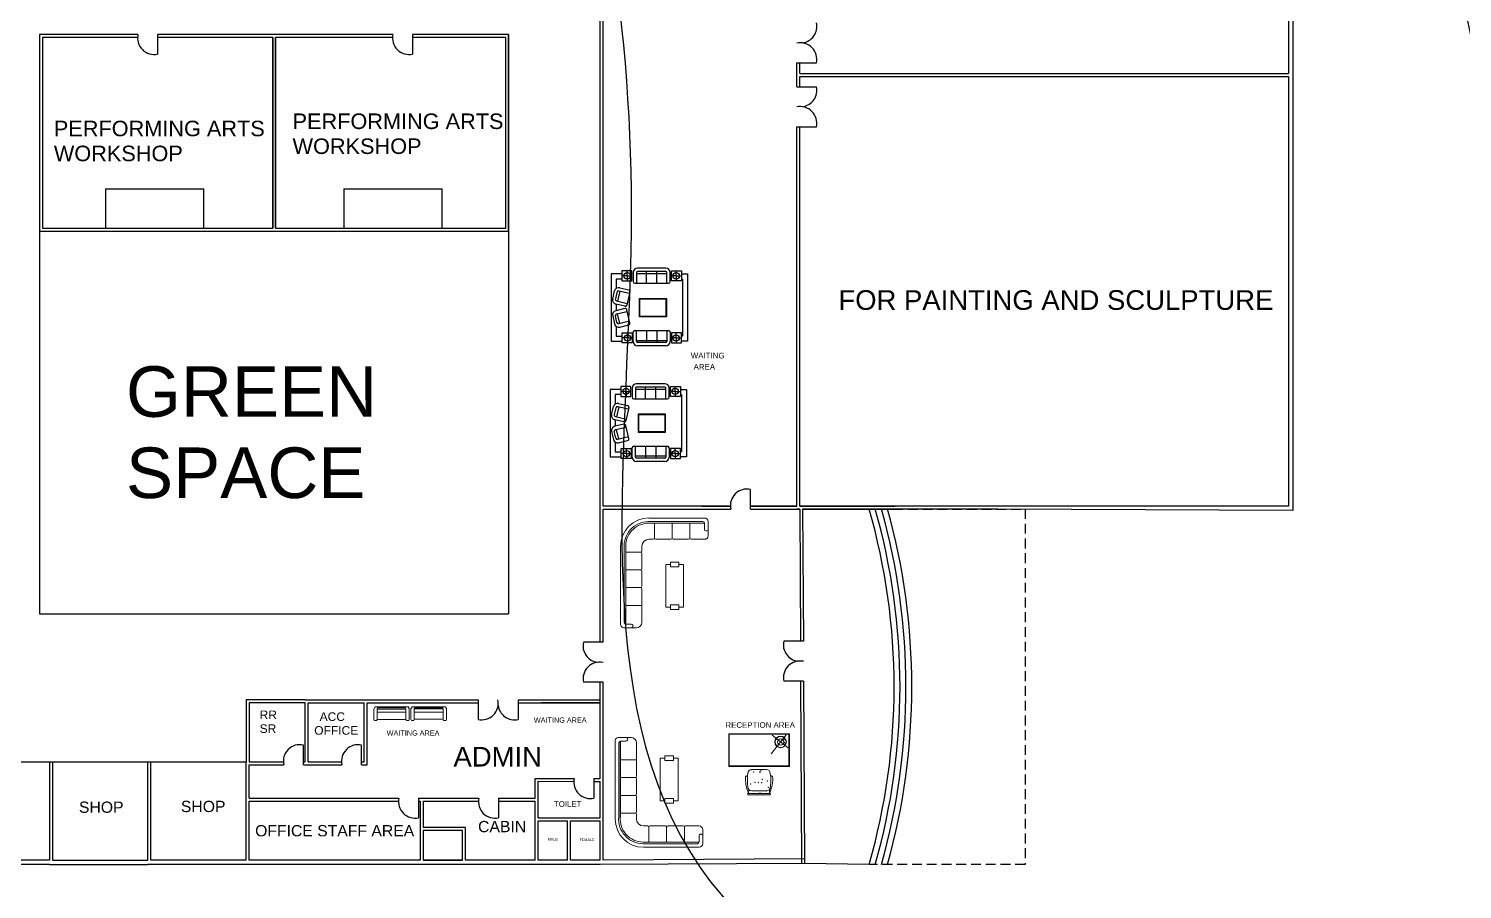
# Model space of a CAD drawing. Header units: millimetres. Extents: x 586 to 1010, y 369 to 668.
# Drawn here: x 720 to 792.9, y 443.1 to 486.9 of the extents above; entities that cross this region are included whole.
import ezdxf

# ---------------------------------------------------------------- set-up
doc = ezdxf.new("R2010")
doc.units = ezdxf.units.MM
doc.linetypes.add('DASHED', pattern=[0.75, 0.5, -0.25])
doc.layers.add('finiture', color=7, linetype='Continuous', lineweight=20)
doc.styles.get("Standard").update_dxf_attribs({"font": 'arial.ttf'})

msp = doc.modelspace()

# ---------------------------------------------------------------- linework, layer by layer
at = {"lineweight": 25}
for p, q in [((749.014, 462.586), (749.014, 504.586)), ((784.014, 502.254), (784.014, 484.586)), ((784.244, 502.268), (784.244, 462.356)), ((749.164, 472.586), (749.164, 489.902)), ((720.514, 486.574), (720.514, 457.113)), ((726.514, 486.574), (726.514, 485.574)), ((732.364, 481.83), (732.364, 486.424)), ((732.514, 481.83), (732.514, 486.424)), ((739.475, 486.574), (739.475, 485.574)), ((744.364, 486.574), (744.364, 457.113)), ((759.014, 484.586), (759.014, 485.124)), ((759.014, 485.124), (760.014, 485.124)), ((759.164, 484.586), (759.164, 485.124)), ((759.014, 483.91), (759.014, 484.586)), ((759.164, 484.586), (784.014, 484.586)), ((759.164, 483.91), (759.164, 484.436)), ((759.164, 484.436), (784.014, 484.436)), ((784.014, 484.436), (784.014, 462.586)), ((759.014, 483.91), (760.014, 483.91)), ((759.014, 462.586), (759.014, 481.877)), ((759.014, 481.877), (760.014, 481.877)), ((759.164, 462.586), (759.164, 481.877)), ((731.014, 476.574), (734.014, 476.574)), ((749.014, 462.586), (749.014, 472.586)), ((749.164, 462.586), (749.164, 472.586)), ((749.164, 462.586), (749.164, 472.586)), ((756.659, 462.436), (756.659, 463.436)), ((749.014, 455.66), (749.014, 462.586)), ((754.164, 462.586), (749.164, 462.586)), ((749.164, 462.436), (755.659, 462.436)), ((749.164, 455.66), (749.164, 462.436)), ((755.64, 462.586), (754.164, 462.586)), ((754.164, 462.586), (755.64, 462.586)), ((759.014, 462.586), (756.659, 462.586)), ((756.659, 462.586), (759.014, 462.586)), ((756.659, 462.436), (759.164, 462.436)), ((759.164, 462.436), (759.014, 462.436)), ((784.014, 462.586), (759.164, 462.586)), ((759.164, 462.586), (764.014, 462.586)), ((759.164, 462.436), (759.201, 455.716)), ((759.314, 462.437), (759.351, 455.716)), ((764.164, 462.436), (759.314, 462.436)), ((759.314, 462.436), (764.014, 462.436)), ((759.314, 462.436), (762.314, 462.436)), ((769.238, 462.436), (764.164, 462.436)), ((764.364, 462.437), (764.364, 462.436)), ((784.245, 462.356), (769.238, 462.436)), ((720.514, 457.113), (744.364, 457.113)), ((749.164, 455.66), (748.164, 455.66)), ((759.351, 455.716), (758.351, 455.716)), ((749.164, 453.626), (748.164, 453.626)), ((749.014, 449.586), (749.014, 453.626)), ((749.164, 444.586), (749.164, 453.626)), ((759.363, 453.688), (758.351, 453.683)), ((759.213, 453.683), (759.264, 444.413)), ((759.363, 453.688), (759.414, 444.413)), ((734.014, 452.736), (731.014, 452.736)), ((731.014, 452.736), (731.014, 449.586)), ((734.014, 452.736), (742.808, 452.736)), ((742.808, 452.736), (742.808, 451.736)), ((744.842, 452.736), (749.014, 452.736)), ((744.842, 452.736), (744.842, 451.736)), ((734.014, 452.586), (731.164, 452.586)), ((731.164, 452.586), (731.164, 449.586)), ((734.014, 449.586), (734.014, 452.586)), ((734.164, 449.586), (734.164, 452.586)), ((734.164, 452.586), (737.014, 452.586)), ((737.014, 449.586), (737.014, 452.586)), ((737.014, 452.586), (737.014, 452.586)), ((737.164, 452.586), (742.808, 452.586)), ((737.164, 449.436), (737.164, 452.586)), ((744.842, 452.586), (746.014, 452.586)), ((746.014, 452.586), (749.014, 452.586)), ((749.014, 452.586), (746.014, 452.586)), ((733.926, 449.436), (733.926, 450.436)), ((736.888, 449.436), (736.888, 450.436)), ((716.014, 449.586), (731.014, 449.586)), ((721.014, 449.586), (721.014, 444.586)), ((721.014, 449.586), (721.164, 449.586)), ((721.164, 449.586), (721.164, 444.586)), ((726.014, 444.586), (726.014, 449.586)), ((726.014, 449.586), (726.164, 449.586)), ((726.164, 444.586), (726.164, 449.586)), ((731.014, 447.586), (731.014, 449.586)), ((731.164, 449.586), (732.906, 449.586)), ((731.164, 447.736), (731.164, 449.436)), ((731.164, 449.436), (732.926, 449.436)), ((733.926, 449.586), (734.014, 449.586)), ((733.926, 449.436), (734.014, 449.436)), ((734.014, 449.436), (735.888, 449.436)), ((734.164, 449.586), (735.868, 449.586)), ((736.888, 449.586), (737.014, 449.586)), ((736.888, 449.436), (737.164, 449.436)), ((749.014, 448.736), (749.014, 449.586)), ((745.714, 447.736), (745.714, 448.736)), ((745.714, 448.736), (747.701, 448.736)), ((745.864, 446.727), (745.864, 448.597)), ((745.864, 448.597), (747.682, 448.591)), ((748.701, 448.736), (749.015, 448.736)), ((748.701, 448.736), (748.701, 447.736)), ((748.701, 448.587), (749.014, 448.586)), ((749.014, 447.586), (749.014, 448.586)), ((749.164, 447.742), (749.164, 448.742)), ((731.164, 447.736), (736.014, 447.736)), ((736.014, 447.736), (738.785, 447.736)), ((739.785, 447.736), (742.849, 447.736)), ((739.785, 447.736), (739.785, 446.736)), ((743.849, 447.736), (743.849, 446.736)), ((743.849, 447.736), (745.714, 447.736)), ((731.014, 444.586), (731.014, 447.586)), ((731.164, 444.586), (731.164, 447.586)), ((731.164, 447.586), (736.014, 447.586)), ((736.014, 447.586), (738.766, 447.586)), ((739.785, 447.586), (739.864, 447.586)), ((739.864, 447.586), (739.864, 444.586)), ((740.014, 447.586), (742.83, 447.586)), ((740.014, 447.586), (740.014, 446.236)), ((743.849, 447.586), (745.714, 447.586)), ((745.714, 444.581), (745.714, 447.586)), ((749.014, 446.736), (749.014, 447.586)), ((749.164, 444.587), (749.164, 447.592)), ((742.164, 446.238), (740.014, 446.236)), ((742.164, 444.586), (742.164, 446.238)), ((745.864, 446.727), (747.364, 446.731)), ((745.864, 444.581), (745.864, 446.581)), ((745.864, 446.581), (747.364, 446.581)), ((747.364, 446.731), (749.014, 446.736)), ((747.364, 444.586), (747.364, 446.581)), ((747.514, 444.586), (747.514, 446.586)), ((747.514, 446.586), (749.014, 446.586)), ((749.014, 444.586), (749.014, 446.586)), ((740.014, 446.086), (740.014, 444.586)), ((742.014, 446.086), (740.014, 446.086)), ((742.014, 444.586), (742.014, 446.086)), ((721.014, 444.586), (716.014, 444.586)), ((721.014, 444.356), (716.014, 444.356)), ((721.014, 444.356), (726.014, 444.356)), ((721.164, 444.586), (726.014, 444.586)), ((731.014, 444.356), (726.014, 444.356)), ((731.014, 444.586), (726.164, 444.586)), ((736.014, 444.356), (731.014, 444.356)), ((736.014, 444.586), (731.164, 444.586)), ((739.864, 444.586), (736.014, 444.586)), ((746.014, 444.356), (736.014, 444.356)), ((739.864, 444.586), (737.014, 444.586)), ((742.014, 444.586), (740.014, 444.586)), ((742.014, 444.586), (740.014, 444.586)), ((740.014, 444.586), (742.014, 444.586)), ((744.014, 444.586), (742.164, 444.586)), ((744.014, 444.586), (742.164, 444.586)), ((744.164, 444.586), (742.164, 444.586)), ((745.714, 444.586), (744.164, 444.586)), ((745.714, 444.586), (744.164, 444.586)), ((747.364, 444.586), (745.864, 444.586)), ((746.014, 444.586), (745.864, 444.586)), ((747.364, 444.586), (746.014, 444.586)), ((749.014, 444.356), (746.014, 444.356)), ((749.014, 444.586), (747.514, 444.586)), ((749.014, 444.586), (747.514, 444.586)), ((749.014, 444.586), (747.514, 444.586)), ((759.414, 444.413), (749.016, 444.356)), ((759.413, 444.644), (749.164, 444.587)), ((762.697, 444.366), (759.414, 444.413))]:
    msp.add_line(p, q, dxfattribs=at)
for p, q in [((723.861, 478.724), (723.861, 476.724)), ((723.861, 478.724), (728.861, 478.724)), ((728.861, 476.724), (728.861, 478.724)), ((735.976, 478.724), (735.976, 476.724)), ((735.976, 478.724), (740.976, 478.724)), ((740.976, 476.724), (740.976, 478.724)), ((752.364, 474.689), (750.91, 474.689)), ((750.12, 474.392), (749.579, 474.392)), ((749.579, 474.392), (749.579, 470.972)), ((750.12, 474.136), (749.836, 474.136)), ((749.836, 474.136), (749.836, 473.682)), ((750.633, 474.553), (750.12, 474.553)), ((750.12, 474.553), (750.12, 474.04)), ((750.12, 474.04), (750.633, 474.04)), ((750.39, 474.3), (750.145, 474.3)), ((750.39, 474.3), (750.39, 474.544)), ((750.39, 474.3), (750.39, 474.055)), ((750.39, 474.3), (750.634, 474.3)), ((750.633, 474.04), (750.633, 474.553)), ((750.696, 474.475), (750.696, 474.004)), ((750.781, 473.919), (752.492, 473.919)), ((750.867, 474.475), (750.867, 473.919)), ((750.867, 474.413), (752.407, 474.413)), ((752.364, 474.518), (750.91, 474.518)), ((751.38, 473.919), (751.38, 474.518)), ((751.893, 473.919), (751.893, 474.518)), ((752.407, 473.919), (752.407, 474.475)), ((752.578, 474.004), (752.578, 474.475)), ((752.885, 474.3), (752.641, 474.3)), ((752.642, 474.04), (752.642, 474.553)), ((752.642, 474.553), (753.155, 474.553)), ((753.155, 474.04), (752.642, 474.04)), ((752.885, 474.3), (752.885, 474.544)), ((752.885, 474.3), (752.885, 474.055)), ((752.885, 474.3), (753.13, 474.3)), ((753.155, 474.553), (753.155, 474.04)), ((753.155, 474.392), (753.462, 474.392)), ((753.155, 474.136), (753.205, 474.136)), ((753.205, 474.136), (753.205, 471.229)), ((753.462, 474.392), (753.462, 470.972)), ((749.655, 473.112), (749.753, 473.529)), ((749.868, 473.458), (749.789, 473.125)), ((750.019, 473.51), (749.902, 473.01)), ((750.512, 473.394), (749.971, 473.521)), ((750.01, 473.688), (750.468, 473.58)), ((750.531, 473.477), (750.375, 472.811)), ((751.015, 472.211), (751.015, 473.152)), ((751.015, 473.152), (752.384, 473.152)), ((752.384, 473.152), (752.384, 472.211)), ((750.272, 472.747), (749.814, 472.855)), ((750.272, 472.632), (749.814, 472.524)), ((749.836, 472.845), (749.836, 472.55)), ((749.853, 473.022), (750.394, 472.894)), ((749.853, 472.358), (750.394, 472.485)), ((750.531, 471.902), (750.375, 472.569)), ((751.041, 472.237), (751.041, 473.126)), ((751.041, 473.126), (752.358, 473.126)), ((752.358, 473.126), (752.358, 472.237)), ((749.655, 472.267), (749.753, 471.851)), ((749.868, 471.922), (749.789, 472.255)), ((749.836, 471.713), (749.836, 471.229)), ((750.019, 471.87), (749.902, 472.369)), ((750.512, 471.986), (749.971, 471.858)), ((750.01, 471.692), (750.468, 471.8)), ((752.384, 472.211), (751.015, 472.211)), ((752.358, 472.237), (751.041, 472.237)), ((749.579, 470.972), (750.139, 470.972)), ((749.836, 471.229), (750.139, 471.229)), ((750.139, 471.397), (750.652, 471.397)), ((750.139, 470.884), (750.139, 471.397)), ((750.408, 471.137), (750.164, 471.137)), ((750.408, 471.137), (750.408, 471.382)), ((750.408, 471.137), (750.408, 470.893)), ((750.408, 471.137), (750.653, 471.137)), ((750.652, 471.397), (750.652, 470.884)), ((750.696, 470.955), (750.696, 471.426)), ((750.781, 471.512), (752.492, 471.512)), ((750.867, 470.955), (750.867, 471.512)), ((750.867, 471.017), (752.407, 471.017)), ((751.38, 471.512), (751.38, 470.913)), ((751.893, 471.512), (751.893, 470.913)), ((752.407, 471.512), (752.407, 470.955)), ((752.578, 471.426), (752.578, 470.955)), ((752.885, 471.137), (752.641, 471.137)), ((753.155, 471.397), (752.642, 471.397)), ((752.642, 471.397), (752.642, 470.884)), ((752.885, 471.137), (752.885, 471.382)), ((752.885, 471.137), (753.13, 471.137)), ((752.885, 471.137), (752.885, 470.893)), ((753.155, 470.884), (753.155, 471.397)), ((753.205, 471.229), (753.155, 471.229)), ((753.462, 470.972), (753.155, 470.972)), ((750.652, 470.884), (750.139, 470.884)), ((752.364, 470.913), (750.91, 470.913)), ((752.364, 470.742), (750.91, 470.742)), ((752.642, 470.884), (753.155, 470.884)), ((752.311, 468.809), (750.856, 468.809)), ((750.067, 468.512), (749.526, 468.512)), ((749.526, 468.512), (749.526, 465.092)), ((750.067, 468.256), (749.783, 468.256)), ((749.783, 468.256), (749.783, 467.802)), ((750.58, 468.673), (750.067, 468.673)), ((750.067, 468.673), (750.067, 468.16)), ((750.067, 468.16), (750.58, 468.16)), ((750.336, 468.42), (750.092, 468.42)), ((750.336, 468.42), (750.336, 468.664)), ((750.336, 468.42), (750.336, 468.175)), ((750.336, 468.42), (750.581, 468.42)), ((750.58, 468.16), (750.58, 468.673)), ((750.642, 468.595), (750.642, 468.124)), ((750.814, 468.595), (750.814, 468.039)), ((750.814, 468.533), (752.354, 468.533)), ((752.311, 468.637), (750.856, 468.637)), ((751.327, 468.039), (751.327, 468.637)), ((751.84, 468.039), (751.84, 468.637)), ((752.354, 468.039), (752.354, 468.595)), ((752.525, 468.124), (752.525, 468.595)), ((752.588, 468.16), (752.588, 468.673)), ((752.588, 468.673), (753.102, 468.673)), ((752.832, 468.42), (752.588, 468.42)), ((753.102, 468.16), (752.588, 468.16)), ((752.832, 468.42), (752.832, 468.664)), ((752.832, 468.42), (752.832, 468.175)), ((752.832, 468.42), (753.076, 468.42)), ((753.102, 468.673), (753.102, 468.16)), ((753.102, 468.512), (753.409, 468.512)), ((753.102, 468.256), (753.152, 468.256)), ((753.152, 468.256), (753.152, 465.349)), ((753.409, 468.512), (753.409, 465.092)), ((749.601, 467.232), (749.699, 467.649)), ((749.815, 467.578), (749.736, 467.245)), ((749.966, 467.63), (749.848, 467.13)), ((750.459, 467.514), (749.917, 467.641)), ((749.957, 467.808), (750.415, 467.7)), ((750.478, 467.597), (750.321, 466.931)), ((750.728, 468.039), (752.439, 468.039)), ((750.219, 466.867), (749.761, 466.975)), ((750.219, 466.752), (749.761, 466.644)), ((749.783, 466.965), (749.783, 466.669)), ((749.8, 467.142), (750.341, 467.014)), ((749.8, 466.478), (750.341, 466.605)), ((750.478, 466.022), (750.321, 466.689)), ((750.962, 466.331), (750.962, 467.272)), ((750.962, 467.272), (752.331, 467.272)), ((750.987, 466.356), (750.987, 467.246)), ((750.987, 467.246), (752.305, 467.246)), ((752.305, 467.246), (752.305, 466.356)), ((752.331, 467.272), (752.331, 466.331)), ((749.601, 466.387), (749.699, 465.971)), ((749.815, 466.042), (749.736, 466.375)), ((749.966, 465.99), (749.848, 466.489)), ((750.459, 466.106), (749.917, 465.978)), ((749.957, 465.812), (750.415, 465.919)), ((752.331, 466.331), (750.962, 466.331)), ((752.305, 466.356), (750.987, 466.356)), ((749.783, 465.833), (749.783, 465.349)), ((749.783, 465.349), (750.085, 465.349)), ((750.085, 465.517), (750.599, 465.517)), ((750.085, 465.003), (750.085, 465.517)), ((750.355, 465.257), (750.111, 465.257)), ((750.355, 465.257), (750.355, 465.501)), ((750.355, 465.257), (750.355, 465.013)), ((750.355, 465.257), (750.6, 465.257)), ((750.599, 465.517), (750.599, 465.003)), ((750.642, 465.075), (750.642, 465.546)), ((750.728, 465.631), (752.439, 465.631)), ((750.814, 465.075), (750.814, 465.631)), ((750.814, 465.137), (752.354, 465.137)), ((751.327, 465.631), (751.327, 465.033)), ((751.84, 465.631), (751.84, 465.033)), ((752.354, 465.631), (752.354, 465.075)), ((752.525, 465.546), (752.525, 465.075)), ((753.102, 465.517), (752.588, 465.517)), ((752.588, 465.517), (752.588, 465.003)), ((752.832, 465.257), (752.588, 465.257)), ((752.832, 465.257), (752.832, 465.501)), ((752.832, 465.257), (753.076, 465.257)), ((752.832, 465.257), (752.832, 465.013)), ((753.102, 465.003), (753.102, 465.517)), ((753.152, 465.349), (753.102, 465.349)), ((749.526, 465.092), (750.085, 465.092)), ((750.599, 465.003), (750.085, 465.003)), ((752.311, 465.033), (750.856, 465.033)), ((752.311, 464.861), (750.856, 464.861)), ((752.588, 465.003), (753.102, 465.003)), ((753.409, 465.092), (753.102, 465.092))]:
    msp.add_line(p, q)
at = {"linetype": 'DASHED', "lineweight": 25}
for p, q in [((761.664, 462.436), (770.627, 462.436)), ((770.627, 462.436), (770.627, 444.366)), ((770.627, 444.366), (762.697, 444.366))]:
    msp.add_line(p, q, dxfattribs=at)
at = {"lineweight": 25}
for points in [[(725.514, 486.574), (720.514, 486.574), (720.514, 476.574), (732.514, 476.574)], [(725.495, 486.424), (720.664, 486.424), (720.664, 476.724), (732.364, 476.724), (732.364, 486.424), (726.514, 486.424)], [(732.514, 486.574), (726.514, 486.574)], [(738.475, 486.574), (732.364, 486.574)], [(732.364, 476.574), (732.364, 476.574), (744.364, 476.574), (744.364, 486.574), (739.475, 486.574)], [(732.364, 486.424), (732.364, 476.724)], [(732.514, 476.724), (732.514, 486.424)], [(738.456, 486.424), (732.514, 486.424), (732.514, 476.724), (744.214, 476.724), (744.214, 486.424), (739.475, 486.424)]]:
    msp.add_lwpolyline(points, dxfattribs=at)
for centre in [(750.39, 474.3), (752.885, 474.3), (750.408, 471.137), (752.885, 471.137), (750.336, 468.42), (752.832, 468.42), (750.355, 465.257), (752.832, 465.257)]:
    msp.add_circle(centre, 0.16)
for centre, radius, start, end in [((759.196, 486.976), 0.838, 277.17805, 12.5049), ((726.333, 486.392), 0.838, 167.4951, 282.5049), ((739.294, 486.392), 0.838, 167.4951, 282.5049), ((759.182, 485.302), 0.851, 347.97156, 101.34037), ((759.196, 483.729), 0.838, 277.17805, 12.5049), ((759.182, 482.054), 0.851, 347.97156, 101.34037), ((756.478, 462.618), 0.838, 77.4951, 192.5049), ((731.154, 453.401), 32.811, 344.0162, 15.9838), ((731.154, 453.401), 33.111, 344.16485, 15.83515), ((731.154, 453.401), 33.411, 344.31071, 15.68929), ((731.154, 453.401), 33.711, 344.45388, 15.54612), ((748.983, 455.478), 0.838, 167.4951, 262.82195), ((759.17, 455.535), 0.838, 167.4951, 262.82195), ((748.997, 453.804), 0.851, 78.65963, 192.02844), ((759.184, 453.86), 0.851, 78.65963, 192.02844), ((742.986, 452.569), 0.851, 257.97156, 11.34037), ((744.661, 452.554), 0.838, 187.17805, 282.5049), ((733.744, 449.618), 0.838, 77.4951, 192.5049), ((736.706, 449.618), 0.838, 77.4951, 192.5049), ((748.519, 448.554), 0.838, 167.4951, 282.5049), ((739.604, 447.554), 0.838, 167.4951, 282.5049), ((743.667, 447.554), 0.838, 167.4951, 282.5049)]:
    msp.add_arc(centre, radius, start, end, dxfattribs=at)
for centre, radius, start, end in [((750.91, 474.475), 0.214, 90, 180), ((752.364, 474.475), 0.214, 0, 90), ((750.781, 474.004), 0.0856, 180, 270), ((750.91, 474.475), 0.0428, 90, 180), ((752.364, 474.475), 0.0428, 0, 90), ((752.492, 474.004), 0.0856, 270, 0), ((749.961, 473.48), 0.214, 76.74864, 166.74864), ((749.951, 473.438), 0.0856, 76.74864, 166.74864), ((750.448, 473.497), 0.0856, 346.74864, 76.74864), ((749.863, 473.063), 0.214, 166.74864, 256.74864), ((749.863, 472.316), 0.214, 103.25136, 193.25136), ((749.873, 473.105), 0.0856, 166.74864, 256.74864), ((750.291, 472.831), 0.0856, 256.74864, 346.74864), ((750.291, 472.549), 0.0856, 13.25136, 103.25136), ((749.961, 471.9), 0.214, 193.25136, 283.25136), ((749.873, 472.275), 0.0856, 103.25136, 193.25136), ((749.951, 471.942), 0.0856, 193.25136, 283.25136), ((750.448, 471.883), 0.0856, 283.25136, 13.25136), ((750.781, 471.426), 0.0856, 90, 180), ((752.492, 471.426), 0.0856, 0, 90), ((750.91, 470.955), 0.214, 180, 270), ((750.91, 470.955), 0.0428, 180, 270), ((752.364, 470.955), 0.0428, 270, 0), ((752.364, 470.955), 0.214, 270, 0), ((750.856, 468.595), 0.214, 90, 180), ((752.311, 468.595), 0.214, 0, 90), ((750.728, 468.124), 0.0856, 180, 270), ((750.856, 468.595), 0.0428, 90, 180), ((752.311, 468.595), 0.0428, 0, 90), ((752.439, 468.124), 0.0856, 270, 0), ((749.908, 467.6), 0.214, 76.74864, 166.74864), ((749.898, 467.558), 0.0856, 76.74864, 166.74864), ((750.395, 467.617), 0.0856, 346.74864, 76.74864), ((749.81, 467.183), 0.214, 166.74864, 256.74864), ((749.81, 466.436), 0.214, 103.25136, 193.25136), ((749.819, 467.225), 0.0856, 166.74864, 256.74864), ((750.238, 466.951), 0.0856, 256.74864, 346.74864), ((750.238, 466.669), 0.0856, 13.25136, 103.25136), ((749.908, 466.02), 0.214, 193.25136, 283.25136), ((749.819, 466.395), 0.0856, 103.25136, 193.25136), ((749.898, 466.061), 0.0856, 193.25136, 283.25136), ((750.395, 466.003), 0.0856, 283.25136, 13.25136), ((750.728, 465.546), 0.0856, 90, 180), ((752.439, 465.546), 0.0856, 0, 90), ((750.856, 465.075), 0.214, 180, 270), ((750.856, 465.075), 0.0428, 180, 270), ((752.311, 465.075), 0.0428, 270, 0), ((752.311, 465.075), 0.214, 270, 0)]:
    msp.add_arc(centre, radius, start, end)
at = {"color": 254, "lineweight": 25}
for points in [[(671.712, 620.709), (706.735, 621.773), (754.26, 613.83), (814.661, 600.148), (855.757, 598.01), (895.067, 567.065), (920.01, 542.018), (952.008, 521.248), (977.223, 504.653), (979.635, 479.234), (986.344, 463.855), (988.798, 462.385)], [(654.944, 595.472), (670.267, 587.317), (714.302, 595.165), (787.089, 595.165), (819.394, 580.944), (821.03, 562.85), (813.491, 552.788), (808.734, 539.671), (796.407, 534.706), (791.022, 527.249), (791.022, 507.547), (797.301, 476.527), (814.975, 463.89), (836.148, 474.682), (874.022, 478.588), (885.729, 462.733), (863.004, 436.079), (845.789, 420.685), (845.104, 408.675)], [(639.207, 583.438), (644.727, 575.638), (657.796, 553.44), (668.404, 543.929), (682.518, 548.731), (692.984, 555.478), (711.934, 556.583), (734.346, 532.133), (750.593, 477.748), (754.137, 444.164), (776.466, 425.447), (782.617, 412.235)]]:
    msp.add_spline(points, degree=3, dxfattribs=at)
at = {"layer": 'finiture'}
for p, q in [((754.238, 461.802), (751.47, 461.802)), ((754.328, 461.719), (751.47, 461.719)), ((754.328, 461.982), (751.5, 461.982)), ((751.773, 461.712), (751.773, 460.96)), ((752.675, 460.96), (752.675, 461.712)), ((753.578, 461.712), (753.578, 460.96)), ((754.328, 461.712), (754.328, 461.441)), ((754.508, 461.802), (754.508, 461.441)), ((751.713, 460.9), (751.5, 460.9)), ((752.615, 460.9), (751.833, 460.9)), ((753.517, 460.9), (752.736, 460.9)), ((754.328, 460.9), (753.64, 460.9)), ((754.328, 461.441), (754.328, 461.385)), ((754.388, 461.325), (754.448, 461.325)), ((754.508, 461.08), (754.508, 461.441)), ((754.508, 461.441), (754.508, 461.385)), ((750.056, 460.539), (750.056, 456.596)), ((750.237, 460.449), (750.237, 456.73)), ((750.319, 460.449), (750.319, 456.58)), ((750.319, 460.244), (751.079, 460.244)), ((750.327, 460.449), (750.327, 456.579)), ((751.139, 460.539), (751.139, 460.306)), ((751.139, 460.184), (751.139, 459.402)), ((752.353, 459.62), (752.353, 457.455)), ((752.353, 459.62), (752.589, 459.62)), ((753.018, 459.74), (752.589, 459.74)), ((752.589, 459.62), (752.589, 459.74)), ((752.589, 459.62), (752.589, 459.5)), ((753.018, 459.5), (752.589, 459.5)), ((753.018, 459.62), (753.018, 459.74)), ((753.018, 459.62), (753.018, 459.5)), ((753.018, 459.62), (753.255, 459.62)), ((753.255, 459.62), (753.255, 457.455)), ((751.139, 459.279), (751.139, 458.5)), ((751.139, 458.377), (751.139, 456.67)), ((752.353, 457.455), (752.589, 457.455)), ((753.018, 457.575), (752.589, 457.575)), ((752.589, 457.455), (752.589, 457.575)), ((752.589, 457.455), (752.589, 457.334)), ((753.018, 457.334), (752.589, 457.334)), ((753.018, 457.455), (753.018, 457.575)), ((753.018, 457.455), (753.018, 457.334)), ((753.018, 457.455), (753.255, 457.455)), ((750.868, 456.399), (750.236, 456.399)), ((750.326, 456.579), (750.537, 456.579)), ((750.326, 456.579), (750.598, 456.579)), ((750.537, 456.399), (750.598, 456.398)), ((737.568, 452.373), (737.505, 452.268)), ((737.505, 452.268), (737.505, 451.743)), ((739.248, 452.373), (737.568, 452.373)), ((737.694, 452.331), (737.673, 452.289)), ((737.673, 452.289), (737.673, 451.743)), ((739.143, 452.268), (737.673, 452.268)), ((739.143, 452.1), (737.673, 452.1)), ((739.122, 452.331), (737.694, 452.331)), ((739.143, 452.268), (739.122, 452.331)), ((739.143, 451.743), (739.143, 452.268)), ((739.311, 452.289), (739.248, 452.373)), ((739.311, 451.743), (739.311, 452.289)), ((739.459, 452.379), (739.396, 452.274)), ((739.396, 452.274), (739.396, 451.749)), ((741.139, 452.379), (739.459, 452.379)), ((739.585, 452.337), (739.564, 452.295)), ((739.564, 452.295), (739.564, 451.749)), ((741.034, 452.274), (739.564, 452.274)), ((741.034, 452.106), (739.564, 452.106)), ((741.013, 452.337), (739.585, 452.337)), ((741.034, 452.274), (741.013, 452.337)), ((741.034, 451.749), (741.034, 452.274)), ((741.202, 452.295), (741.139, 452.379)), ((741.202, 451.749), (741.202, 452.295)), ((737.505, 451.743), (737.526, 451.68)), ((737.526, 451.68), (737.652, 451.68)), ((737.652, 451.68), (737.673, 451.743)), ((737.673, 451.743), (739.143, 451.743)), ((739.143, 451.743), (739.164, 451.68)), ((739.164, 451.68), (739.29, 451.68)), ((739.29, 451.68), (739.311, 451.743)), ((739.396, 451.749), (739.417, 451.686)), ((739.417, 451.686), (739.543, 451.686)), ((739.543, 451.686), (739.564, 451.749)), ((739.564, 451.749), (741.034, 451.749)), ((741.034, 451.749), (741.055, 451.686)), ((741.055, 451.686), (741.181, 451.686)), ((741.181, 451.686), (741.202, 451.749)), ((749.779, 446.682), (749.779, 450.624)), ((750.591, 450.822), (749.959, 450.822)), ((750.042, 446.772), (750.042, 450.641)), ((750.049, 450.641), (750.259, 450.641)), ((750.049, 450.641), (750.321, 450.641)), ((750.05, 446.772), (750.05, 450.641)), ((750.26, 450.822), (750.321, 450.822)), ((750.862, 448.844), (750.862, 450.551)), ((755.558, 451.011), (758.64, 451.011)), ((755.558, 449.352), (755.558, 451.011)), ((755.582, 450.987), (758.616, 450.987)), ((755.582, 449.375), (755.582, 450.987)), ((758.473, 450.953), (757.72, 449.983)), ((758.579, 450.294), (757.758, 450.931)), ((758.616, 450.987), (758.616, 449.375)), ((758.64, 451.011), (758.64, 449.352)), ((749.96, 446.772), (749.96, 450.491)), ((752.741, 449.886), (752.312, 449.886)), ((752.312, 449.766), (752.312, 449.886)), ((752.741, 449.766), (752.741, 449.886)), ((752.076, 447.601), (752.076, 449.766)), ((752.076, 449.766), (752.312, 449.766)), ((752.312, 449.766), (752.312, 449.646)), ((752.741, 449.646), (752.312, 449.646)), ((752.741, 449.766), (752.741, 449.646)), ((752.741, 449.766), (752.978, 449.766)), ((752.978, 447.601), (752.978, 449.766)), ((758.64, 449.352), (755.558, 449.352)), ((758.616, 449.375), (755.582, 449.375)), ((756.724, 449.191), (757.474, 449.191)), ((750.862, 447.941), (750.862, 448.721)), ((750.862, 447.037), (750.862, 447.819)), ((752.741, 447.721), (752.312, 447.721)), ((752.312, 447.601), (752.312, 447.721)), ((752.741, 447.601), (752.741, 447.721)), ((756.53, 447.969), (757.668, 447.969)), ((756.53, 447.911), (757.668, 447.911)), ((756.724, 448.105), (757.474, 448.105)), ((750.042, 446.977), (750.802, 446.977)), ((750.862, 446.682), (750.862, 446.914)), ((752.076, 447.601), (752.312, 447.601)), ((752.312, 447.601), (752.312, 447.48)), ((752.741, 447.48), (752.312, 447.48)), ((752.741, 447.601), (752.741, 447.48)), ((752.741, 447.601), (752.978, 447.601)), ((751.436, 446.321), (751.223, 446.321)), ((751.496, 445.509), (751.496, 446.261)), ((752.338, 446.321), (751.556, 446.321)), ((752.398, 446.261), (752.398, 445.509)), ((753.24, 446.321), (752.459, 446.321)), ((753.301, 445.509), (753.301, 446.261)), ((754.051, 446.321), (753.363, 446.321)), ((754.051, 445.501), (751.193, 445.501)), ((754.051, 445.78), (754.051, 445.836)), ((754.051, 445.509), (754.051, 445.78)), ((754.111, 445.896), (754.171, 445.896)), ((754.231, 446.14), (754.231, 445.78)), ((754.231, 445.78), (754.231, 445.836)), ((754.231, 445.419), (754.231, 445.78)), ((753.961, 445.419), (751.193, 445.419)), ((754.051, 445.238), (751.223, 445.238))]:
    msp.add_line(p, q, dxfattribs=at)
at = {"layer": 'finiture', "linetype": 'Continuous'}
for p, q in [((751.079, 459.342), (750.319, 459.342)), ((751.079, 458.44), (750.319, 458.44)), ((751.139, 457.537), (750.319, 457.537)), ((750.862, 449.683), (750.042, 449.683)), ((750.802, 448.781), (750.042, 448.781)), ((750.802, 447.879), (750.042, 447.879))]:
    msp.add_line(p, q, dxfattribs=at)
at = {"layer": 'finiture'}
for radius in [0.296, 0.282, 0.156]:
    msp.add_circle((758.194, 450.593), radius, dxfattribs=at)
for centre, radius, start, end in [((751.5, 460.539), 1.444, 90, 180), ((751.47, 460.449), 1.263, 90, 90), ((751.488, 460.547), 1.255, 90.8367, 184.4893), ((751.488, 460.547), 1.173, 90.89792, 184.7914), ((751.47, 461.171), 0.541, 90, 90), ((754.238, 461.712), 0.0902, 0, 90), ((754.328, 461.802), 0.18, 0, 90), ((751.5, 460.539), 0.361, 90, 180), ((751.713, 460.96), 0.0601, 270, 0), ((751.833, 460.96), 0.0601, 180, 270), ((752.615, 460.96), 0.0601, 270, 0), ((752.736, 460.96), 0.0601, 180, 270), ((753.517, 460.96), 0.0601, 270, 0), ((753.64, 460.96), 0.0601, 180, 270), ((754.388, 461.385), 0.0601, 180, 270), ((754.328, 461.08), 0.18, 270, 0), ((754.448, 461.385), 0.0601, 270, 0), ((751.079, 460.306), 0.0601, 270, 0), ((751.079, 460.184), 0.0601, 0, 90), ((751.079, 459.402), 0.0601, 270, 0), ((751.079, 459.279), 0.0601, 0, 90), ((751.079, 458.5), 0.0601, 270, 0), ((751.079, 458.377), 0.0601, 0, 90), ((750.236, 456.579), 0.18, 174.61856, 270.01445), ((750.395, 456.723), 0.159, 177.41964, 244.50502), ((750.61, 456.489), 0.0912, 262.91045, 97.08955), ((750.868, 456.67), 0.271, 270, 0), ((749.959, 450.641), 0.18, 89.98555, 185.38144), ((750.118, 450.498), 0.159, 115.49498, 182.58036), ((750.333, 450.732), 0.0912, 262.91045, 97.08955), ((750.591, 450.551), 0.271, 0, 90), ((758.345, 450.606), 0.13, 2.63051, 118.63738), ((758.288, 450.479), 0.136, 307.01902, 63.32222), ((756.724, 448.997), 0.194, 90, 180), ((757.474, 448.997), 0.194, 0, 90), ((750.802, 448.844), 0.0601, 270, 0), ((750.802, 448.721), 0.0601, 0, 90), ((758.216, 448.719), 1.81, 176.31322, 203.24214), ((756.46, 448.806), 0.0591, 30.00927, 149.99073), ((758.834, 448.649), 2.33, 171.40772, 190.24687), ((755.983, 448.719), 1.81, 336.75786, 3.68678), ((755.364, 448.649), 2.33, 349.75313, 8.59228), ((757.738, 448.806), 0.0591, 30.00927, 149.99073), ((751.193, 446.772), 1.263, 270, 270), ((750.802, 447.941), 0.0601, 270, 0), ((750.802, 447.819), 0.0601, 0, 90), ((756.564, 447.94), 0.0449, 139.66232, 220.33768), ((756.724, 448.299), 0.194, 180, 270), ((756.344, 448.109), 0.233, 322.89015, 32.3557), ((757.474, 448.299), 0.194, 270, 0), ((757.854, 448.109), 0.233, 147.6443, 217.10985), ((757.634, 447.94), 0.0449, 319.66232, 40.33768), ((750.802, 447.037), 0.0601, 270, 0), ((750.802, 446.914), 0.0601, 0, 90), ((751.223, 446.682), 1.444, 180, 270), ((751.211, 446.674), 1.255, 175.5107, 269.1633), ((751.211, 446.674), 1.173, 175.2086, 269.10208), ((751.193, 446.05), 0.541, 270, 270), ((751.223, 446.682), 0.361, 180, 270), ((751.436, 446.261), 0.0601, 0, 90), ((751.556, 446.261), 0.0601, 90, 180), ((752.338, 446.261), 0.0601, 0, 90), ((752.459, 446.261), 0.0601, 90, 180), ((753.24, 446.261), 0.0601, 0, 90), ((753.363, 446.261), 0.0601, 90, 180), ((754.051, 446.14), 0.18, 0, 90), ((753.961, 445.509), 0.0902, 270, 0), ((754.111, 445.836), 0.0601, 90, 180), ((754.171, 445.836), 0.0601, 0, 90), ((754.051, 445.419), 0.18, 270, 0)]:
    msp.add_arc(centre, radius, start, end, dxfattribs=at)
for p in [(756.724, 449.191), (756.724, 449.191), (757.145, 449.09), (757.199, 449.143), (756.665, 448.45), (756.831, 449.073), (756.885, 448.54), (757.065, 448.531), (757.145, 449.036), (757.225, 448.531), (757.258, 448.7), (757.519, 448.61), (757.152, 448.006), (757.474, 448.105), (757.572, 448.29)]:
    msp.add_point(p, dxfattribs=at)

# ---------------------------------------------------------------- texts
at = {"lineweight": 25}
for s, height, p in [('PERFORMING ARTS', 0.78968, (721.237, 481.395)), ('PERFORMING ARTS', 0.78968, (733.376, 481.763)), ('WORKSHOP', 0.7897, (733.376, 480.494)), ('WORKSHOP', 0.7897, (721.237, 480.127)), ('WAITING', 0.2876, (753.625, 470.096)), ('GREEN ', 2.5714, (724.905, 467.127)), ('AREA', 0.2876, (753.768, 469.523)), ('SPACE', 2.5714, (724.905, 462.996)), ('RR', 0.4371, (731.699, 451.754)), ('ACC', 0.4371, (734.752, 451.663)), ('SR', 0.4371, (731.699, 451.051)), ('OFFICE', 0.4371, (734.476, 450.961)), ('WAITING AREA', 0.26384, (745.645, 451.575)), ('RECEPTION AREA', 0.28641, (755.388, 451.313)), ('WAITING AREA', 0.26384, (738.163, 450.916)), ('SHOP', 0.5728, (722.513, 446.99)), ('SHOP', 0.5728, (727.697, 447.028)), ('TOILET', 0.2864, (746.668, 447.298)), ('OFFICE STAFF AREA', 0.57276, (731.472, 445.794)), ('CABIN', 0.5728, (742.809, 446.005)), ('MALE', 0.1362, (746.351, 445.578)), ('FEMALE', 0.1362, (747.968, 445.554))]:
    msp.add_text(s, height=height, dxfattribs=at).set_placement(p)
at = {"lineweight": 25, "char_height": 1, "attachment_point": 1}
for s, insert in [('FOR PAINTING AND SCULPTURE', (761.132, 473.567)), ('ADMIN', (741.557, 450.344))]:
    msp.add_mtext(s, dxfattribs=dict(at, insert=insert))

doc.saveas('drawing.dxf')
